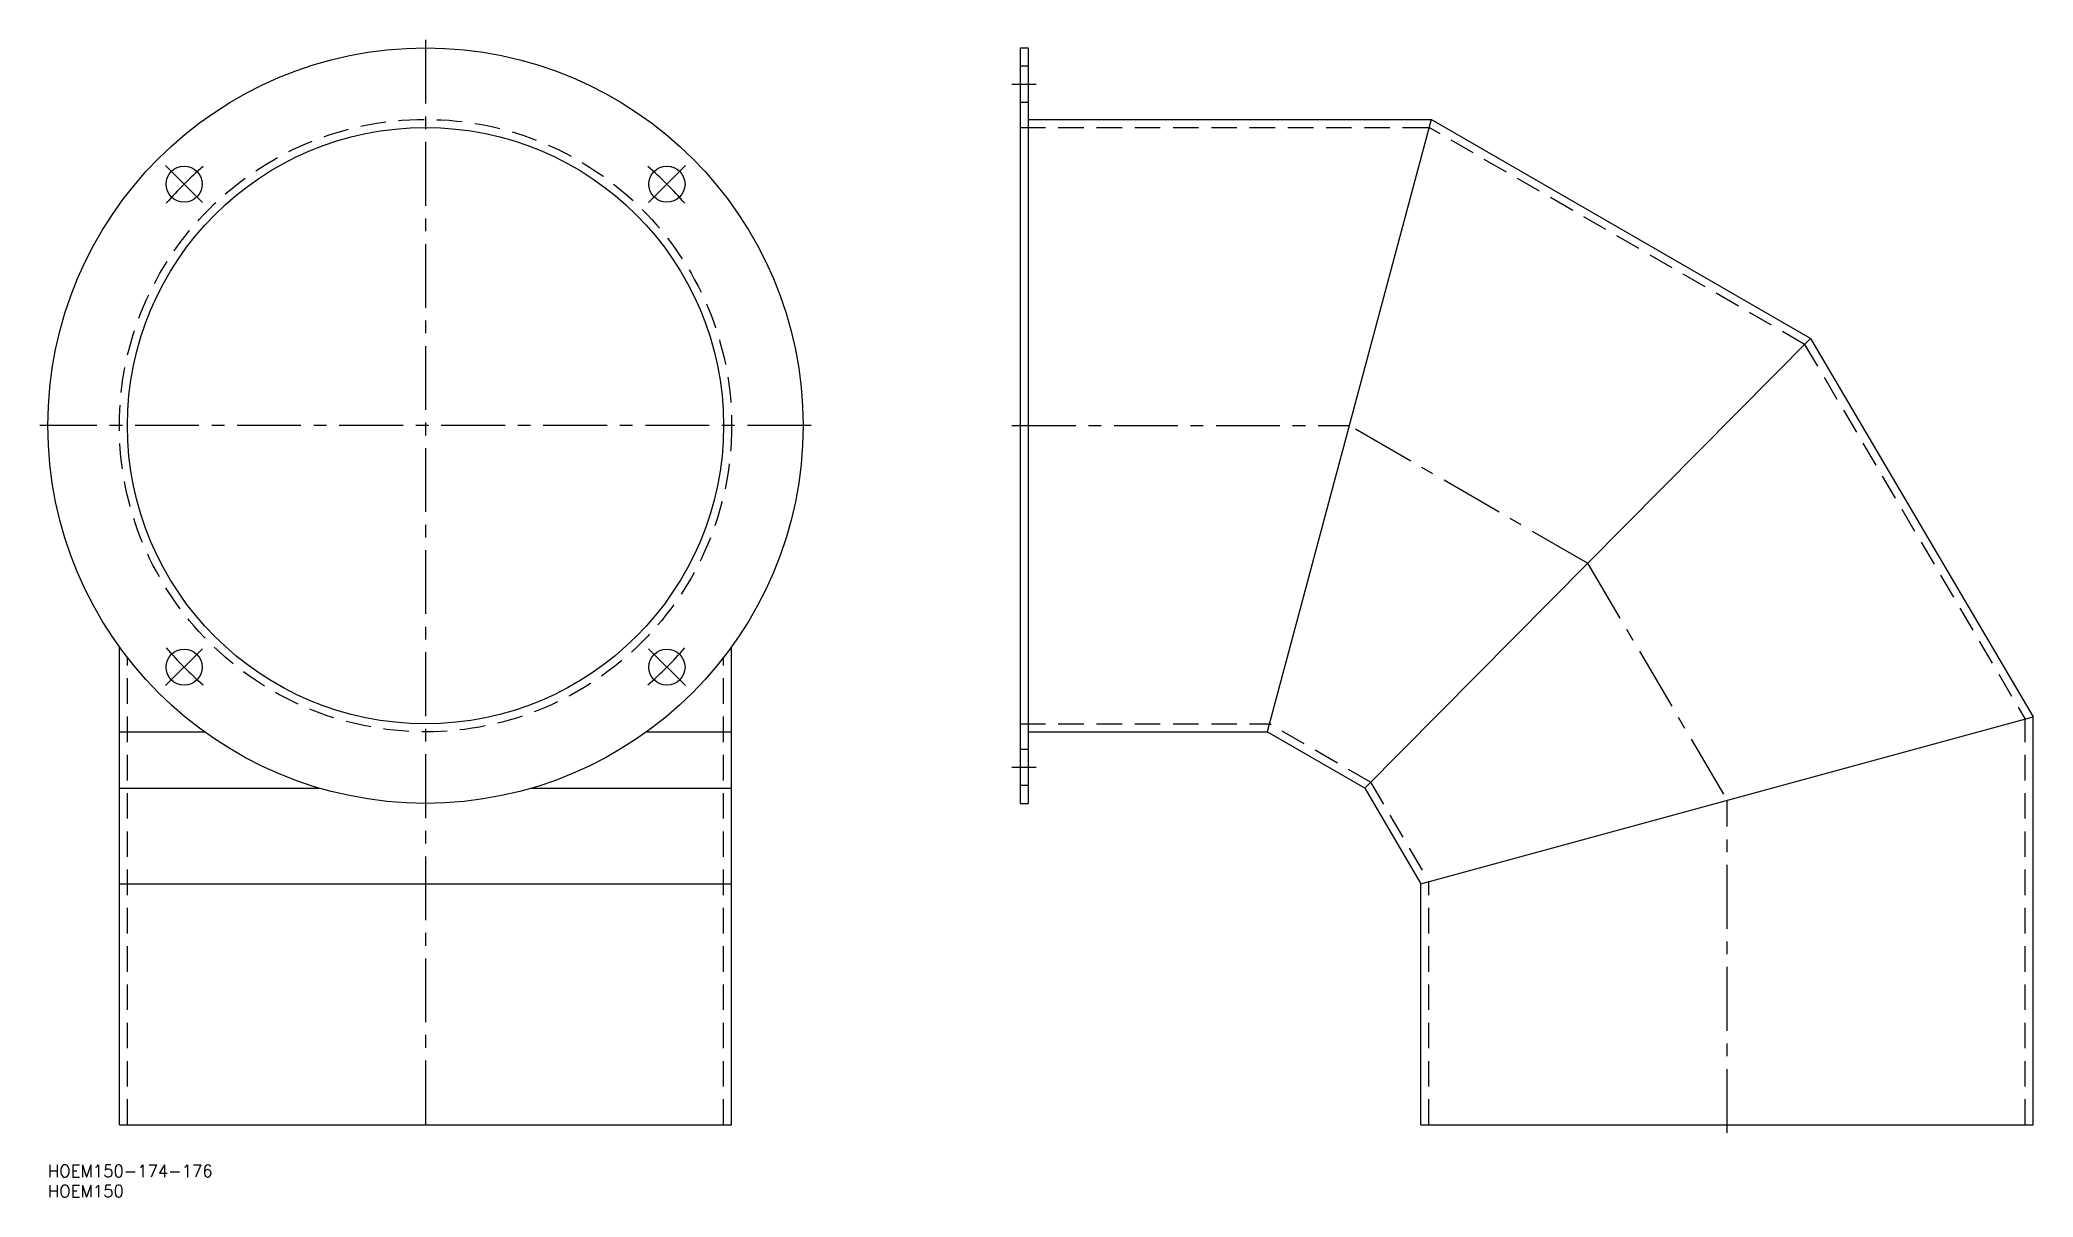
# Model space of a CAD drawing. Extents: x -2 to 494, y -8 to 280.
import ezdxf

# ---------------------------------------------------------------- set-up
doc = ezdxf.new("R2010")
doc.units = 0
doc.header["$LTSCALE"] = 0.5
doc.linetypes.add('CENTER', pattern=[50.8, 31.75, -6.35, 6.35, -6.35])
doc.linetypes.add('DASHED', pattern=[19.05, 12.7, -6.35])
for name, color, linetype in [('MSM_CENTER', 1, 'CENTER'), ('MSM_CONTINUOUS', 7, 'CONTINUOUS'), ('MSM_DASHED', 4, 'DASHED'), ('MSM_PART_NUMBER', 7, 'CONTINUOUS')]:
    doc.layers.add(name, color=color, linetype=linetype)
doc.styles.get("Standard").update_dxf_attribs({"font": 'txt.shx', "height": 3, "bigfont": 'bigfont.shx'})

# ---------------------------------------------------------------- blocks, each defined once
blk = doc.blocks.new('*U1')
at = {"layer": 'MSM_PART_NUMBER'}
blk.add_text('HOEM150-174-176', height=3, dxfattribs=at).set_placement((0, -3))
blk = doc.blocks.new('*U2')
at = {"layer": 'MSM_PART_NUMBER'}
blk.add_text('HOEM150', height=3, dxfattribs=at).set_placement((0, -8))

msp = doc.modelspace()

# ---------------------------------------------------------------- linework, layer by layer
at = {"layer": 'MSM_CENTER'}
for p, q in [((94, 280), (94, 8)), ((240, 269), (246, 269)), ((38.49, 239.51), (29.3, 248.7)), ((149.51, 239.51), (158.7, 248.7)), ((190, 184), (-2, 184)), ((240, 184), (323.96, 184)), ((383.29, 149.75), (323.96, 184)), ((383.29, 149.75), (418, 90.75)), ((38.49, 128.49), (29.3, 119.3)), ((158.7, 119.3), (149.51, 128.49)), ((240, 99), (246, 99)), ((418, 8), (418, 90.75))]:
    msp.add_line(p, q, dxfattribs=at)
for start, end in [(130.6182, 139.3818), (40.6182, 49.3818), (220.6182, 229.3818), (310.6182, 319.3818)]:
    msp.add_arc((94, 184), 85, start, end, dxfattribs=at)
at = {"layer": 'MSM_CONTINUOUS'}
for p, q in [((242, 278), (242, 90)), ((242, 278), (244, 278)), ((244, 278), (244, 90)), ((244, 260.2), (344.38, 260.2)), ((344.38, 260.2), (303.54, 107.8)), ((438.78, 205.7), (344.38, 260.2)), ((327.8, 93.8), (438.78, 205.7)), ((438.78, 205.7), (494.2, 111.51)), ((17.8, 10), (17.8, 128.96)), ((170.2, 10), (170.2, 128.96)), ((341.8, 70), (494.2, 111.51)), ((494.2, 10), (494.2, 111.51)), ((17.8, 107.8), (38.96, 107.8)), ((149.04, 107.8), (170.2, 107.8)), ((244, 107.8), (303.54, 107.8)), ((327.8, 93.8), (303.54, 107.8)), ((17.8, 93.8), (67.55, 93.8)), ((120.45, 93.8), (170.2, 93.8)), ((242, 90), (244, 90)), ((327.8, 93.8), (341.8, 70)), ((17.8, 70), (170.2, 70)), ((341.8, 10), (341.8, 70)), ((17.8, 10), (170.2, 10)), ((341.8, 10), (494.2, 10))]:
    msp.add_line(p, q, dxfattribs=at)
for centre, radius in [((94, 184), 94), ((94, 184), 74.2), ((33.9, 244.1), 4.5), ((154.1, 244.1), 4.5), ((33.9, 123.9), 4.5), ((154.1, 123.9), 4.5)]:
    msp.add_circle(centre, radius, dxfattribs=at)
at = {"layer": 'MSM_DASHED'}
for p, q in [((242, 273.5), (244, 273.5)), ((242, 264.5), (244, 264.5)), ((242, 258.2), (343.84, 258.2)), ((437.32, 204.23), (343.84, 258.2)), ((437.32, 204.23), (492.2, 110.97)), ((19.8, 10), (19.8, 126.29)), ((168.2, 10), (168.2, 126.29)), ((242, 109.8), (304.08, 109.8)), ((329.25, 95.27), (304.08, 109.8)), ((492.2, 10), (492.2, 110.97)), ((242, 103.5), (244, 103.5)), ((242, 94.5), (244, 94.5)), ((329.25, 95.27), (343.8, 70.54)), ((343.8, 10), (343.8, 70.54))]:
    msp.add_line(p, q, dxfattribs=at)
msp.add_circle((94, 184), 76.2, dxfattribs=at)

# ---------------------------------------------------------------- block references
at = {"layer": 'MSM_CONTINUOUS'}
for name in ['*U1', '*U2']:
    msp.add_blockref(name, (0, 0), dxfattribs=at)

doc.saveas('drawing.dxf')
